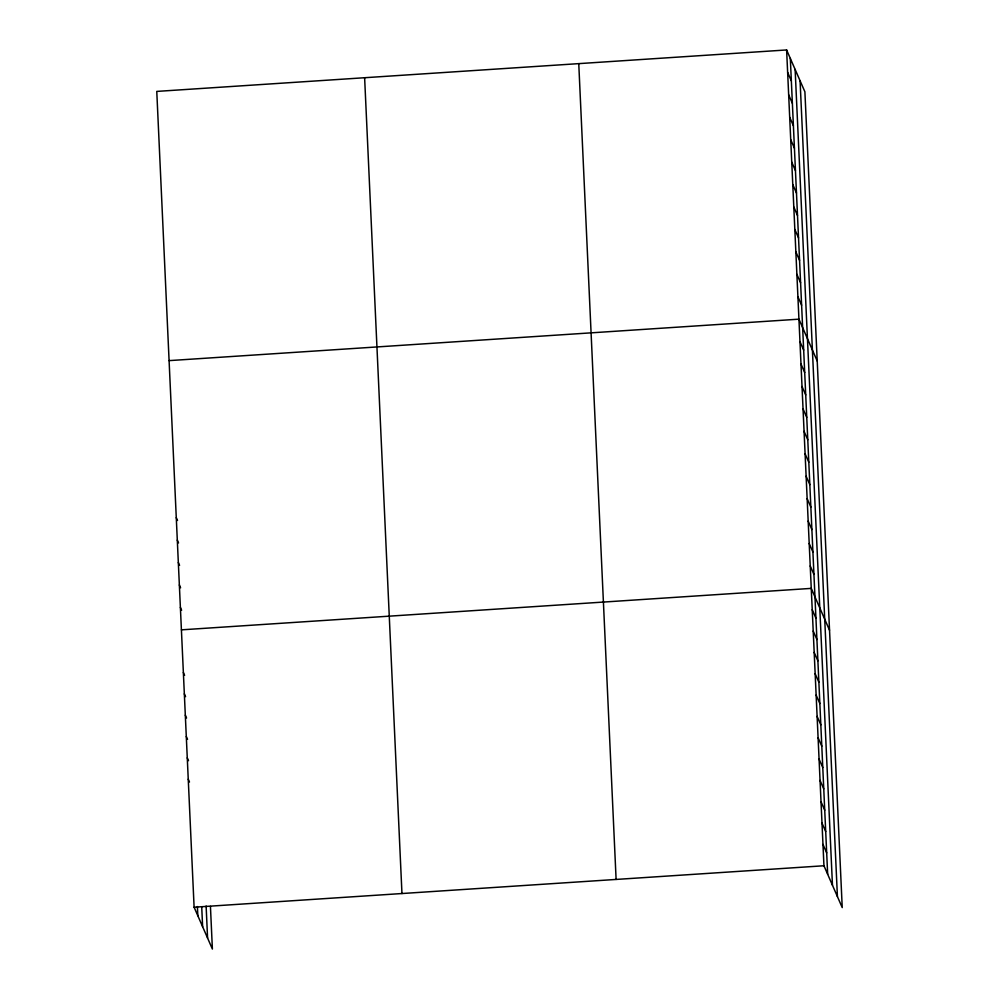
<?xml version="1.0" encoding="UTF-8"?>
<svg xmlns="http://www.w3.org/2000/svg" width="999" height="999" viewBox="0 0 999 999"><rect width="100%" height="100%" fill="white"/><g stroke="black" fill="none" stroke-linecap="round" stroke-linejoin="round"><path stroke-width="1.5" d="M786.613 49.95L823.95 865.758L842.232 907.591L804.894 91.783L786.613 49.95L156.768 91.409L194.106 907.217L212.387 949.05L210.439 906.38M169.093 360.627L798.938 319.168L817.207 361.001M181.418 629.845L811.263 588.386L829.532 630.219M194.106 907.217L823.95 865.758M787.637 72.39L791.345 80.869M788.661 94.818L792.369 103.297M789.697 117.258L793.393 125.737M790.721 139.685L794.43 148.164M791.745 162.125L795.454 170.604M792.769 184.553L796.478 193.044M793.805 206.993L797.502 215.472M794.829 229.433L798.538 237.912M795.853 251.86L799.562 260.339M796.877 274.3L800.586 282.779M797.914 296.728L801.61 305.207M799.962 341.596L803.671 350.087M800.986 364.036L804.694 372.515M802.01 386.476L805.718 394.955M803.046 408.903L806.742 417.382M804.07 431.343L807.779 439.822M805.094 453.771L808.803 462.25M806.118 476.211L809.827 484.69M807.155 498.638L810.851 507.13M808.179 521.078L811.887 529.557M809.202 543.518L812.911 551.997M810.226 565.946L813.935 574.425M812.237 609.715L815.933 618.206M813.211 631.056L816.92 639.535M814.185 652.397L817.894 660.876M815.159 673.726L818.868 682.205M816.146 695.067L819.842 703.546M817.12 716.395L820.828 724.887M818.094 737.737L821.802 746.216M819.068 759.078L822.776 767.557M820.042 780.406L823.75 788.898M821.028 801.747L824.724 810.226M822.002 823.089L825.711 831.568M822.976 844.417L826.685 852.896M176.286 517.669L177.51 520.491M177.31 540.097L178.546 542.932M178.334 562.537L179.57 565.359M179.358 584.977L180.594 587.799M180.382 607.404L181.618 610.239M183.366 672.514L184.603 675.336M184.34 693.855L185.577 696.678M185.327 715.184L186.551 718.019M186.301 736.525L187.537 739.347M187.275 757.854L188.511 760.689M188.249 779.195L189.485 782.03M800.074 80.782L837.424 896.59M795.129 69.443L832.467 885.239M790.321 58.429L827.659 874.237M578.758 63.636L616.108 879.432M364.623 77.722L401.96 893.531M206.119 906.043L207.58 938.049M201.723 906.892L202.622 926.697M197.402 906.555L197.814 915.696"/></g></svg>
